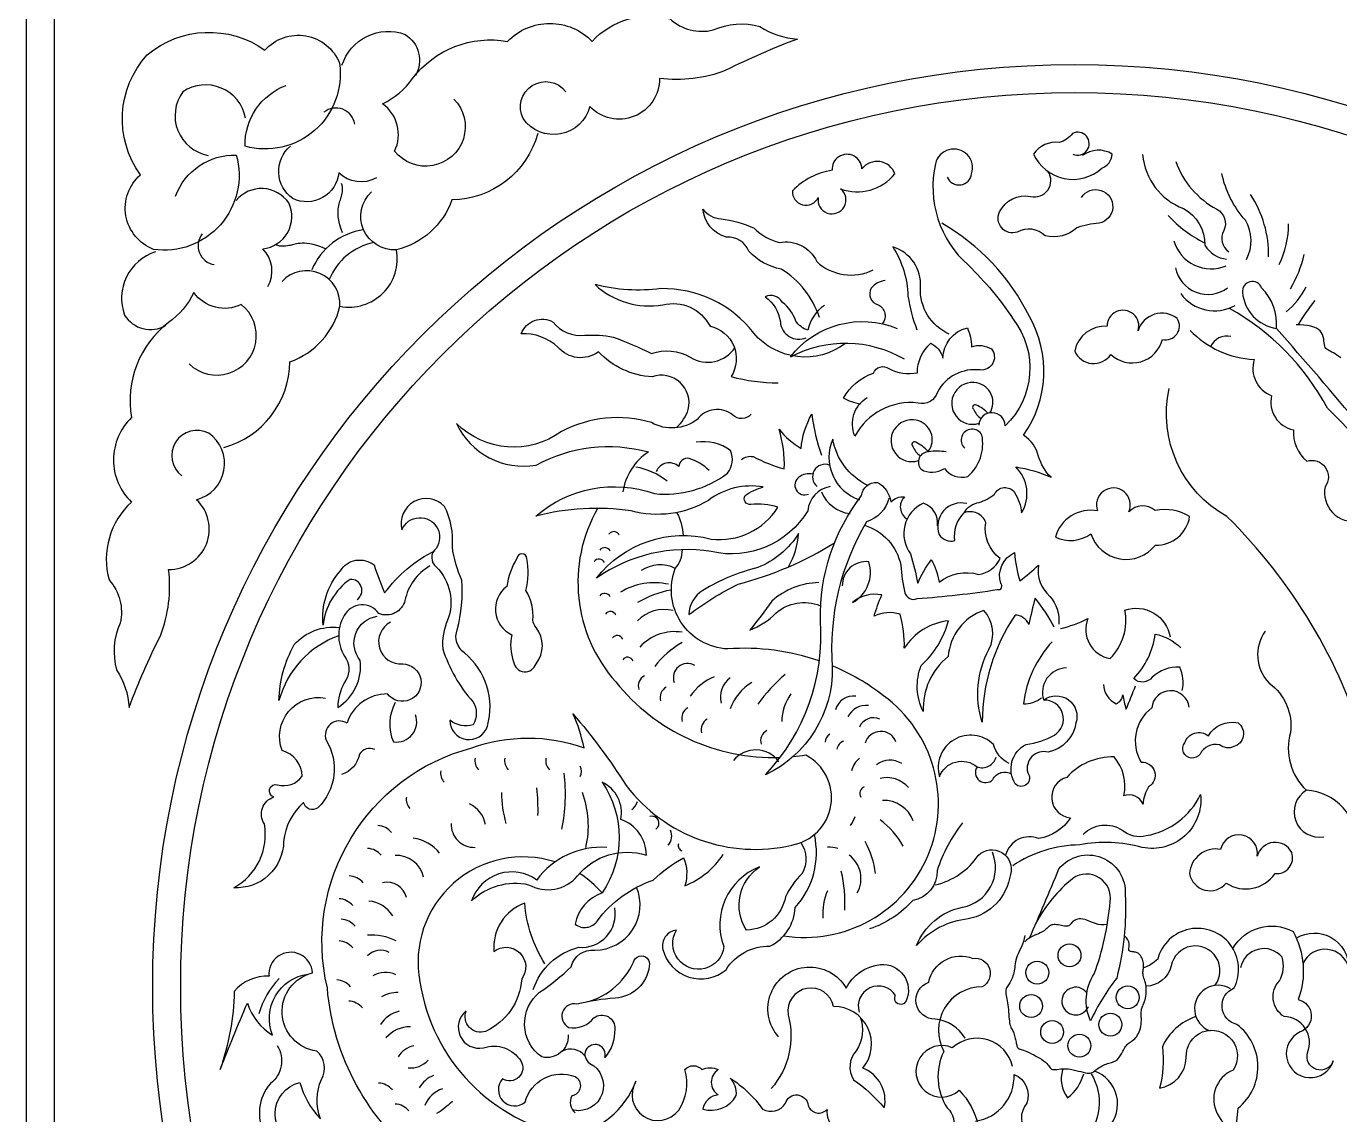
# Model space of a CAD drawing. Extents: x -66030 to 95157, y -13132 to 45879.
# Drawn here: x -48253 to -47691, y 6852 to 7318 of the extents above; entities that cross this region are included whole.
import ezdxf

# ---------------------------------------------------------------- set-up
doc = ezdxf.new("R2010")
doc.units = 0
doc.header["$LTSCALE"] = 100
doc.header["$MEASUREMENT"] = 0
doc.layers.add('4', color=121, linetype='CONTINUOUS')

msp = doc.modelspace()

# ---------------------------------------------------------------- linework, layer by layer
at = {"layer": '4'}
for points in [[(-47353.45, 7356.6), (-48253.45, 7356.6), (-48253.45, 6456.6), (-47353.45, 6456.6)], [(-47365.45, 7344.6), (-48241.45, 7344.6), (-48241.45, 6468.6), (-47365.45, 6468.6)]]:
    msp.add_lwpolyline(points, close=True, dxfattribs=at)
for points in [[(-48070.19, 7286.81, -1.055128), (-48095.64, 7264.5, 0.366246), (-48100.78, 7284.79, 0.126982), (-48087.92, 7295.62, -0.281378), (-48047.2, 7311.5, -0.426753), (-48011.01, 7311.53, -0.279848), (-47977.62, 7321.12, 0.248463), (-47959.15, 7316.4, -0.174704), (-47939.09, 7317.93, 0.128908), (-47923.05, 7312.53, 0.027185), (-47953.72, 7299.12, -0.12406), (-47982.14, 7295.64, -0.684481), (-48012.02, 7283.67, -0.643109), (-48040.51, 7278.42, -0.920448), (-48022.25, 7289.97)], [(-48189.54, 7245.21, -0.319048), (-48163.45, 7262.84, -0.541193), (-48198.98, 7222.38, -0.561508), (-48204.55, 7254.36, -0.355693), (-48201.59, 7305.77, -0.343874), (-48151.21, 7307.7, -0.561508), (-48119.23, 7302.13, -0.541193), (-48159.69, 7266.6, -0.319048), (-48142.06, 7292.69)], [(-48118.19, 7301.26, -0.427892), (-48091.14, 7314.5, -0.407523), (-48086.73, 7296.79, -0.407523)], [(-48159.5, 7278.69, 0.539681), (-48186.36, 7289.91, 0.553633), (-48175.54, 7262.65)], [(-48034.33, 7272, -0.333818), (-48071.08, 7243.62, -0.253565), (-48094.87, 7222.21, -0.703455), (-48105.56, 7247.01)], [(-47804.97, 7263.16, 1.587597), (-47805.23, 7272.07, -0.16651), (-47810.82, 7268.2, 0.285037), (-47821.86, 7263.23, 0.50912), (-47792.64, 7257.2, 0.291144), (-47788.14, 7263.22, 0.312284), (-47800.85, 7262.58)], [(-48103.35, 7253.09, -0.338558), (-48119.53, 7255.25, -0.519359), (-48139.23, 7244.16, -0.493768), (-48140.27, 7266.65)], [(-47858.84, 7253.39, 0.779739), (-47848.42, 7254.82, 1.052172), (-47863.87, 7259.13, 0.275203), (-47849.81, 7215.62, -0.056005), (-47830.61, 7192.49, -0.383899), (-47834.02, 7146.81, 0.966263), (-47845.37, 7147.11)], [(-47908.16, 7256.31, 0.160484), (-47925.14, 7247.56, 0.835937), (-47914.12, 7244.69, 1.770039), (-47904.52, 7248.31, 0.32092), (-47881.24, 7254.83, 0.578769), (-47895.39, 7256.96, 1.014523), (-47908.19, 7256.33)], [(-47775.14, 7262.99, 0.286232), (-47757.69, 7239.94, -0.281439), (-47748.43, 7224.18, 0.227784), (-47739.13, 7218.18, 0.227784)], [(-47760.97, 7260.06, 0.18456), (-47743.33, 7239.63, -0.387926), (-47740.3, 7230.46, 0.40879), (-47738.15, 7221.4, 0.40879)], [(-47801.38, 7244.61, -1.523173), (-47793.8, 7233.61, 0.07247), (-47803.3, 7231.64, -0.240945), (-47816.86, 7228.16, 0.337346), (-47828.88, 7229.83, -0.671645), (-47836.4, 7238.43, -0.340226), (-47823.15, 7245.12, 0.682649), (-47815.6, 7255.7, 0.682649)], [(-47730.59, 7218.11, 0.257758), (-47731.12, 7234.89, -0.132765), (-47741.19, 7254.98)], [(-48149.95, 7206.5, 0.338558), (-48152.11, 7222.68, 0.519359), (-48141.01, 7242.38, 0.493768), (-48163.5, 7243.42)], [(-47913.64, 7193.29, 0.178788), (-47929.96, 7213.95, -0.159899), (-47943.87, 7221.62, 0.328636), (-47953.46, 7227.63, -0.319766), (-47963.53, 7239.69, 0.228661), (-47955.78, 7235.56, -0.074619), (-47941.57, 7231.44, 0.134997), (-47930.77, 7225.37, -0.345027), (-47914.78, 7217.22, 0.314314), (-47890.57, 7213.66)], [(-47850.49, 7113.48, 0.60173), (-47862.32, 7100.2, 0.320628), (-47855.56, 7097.62, -0.241952), (-47851.55, 7109.55, -0.245308), (-47845.18, 7113.94, 0.086448), (-47838.59, 7117.5, -0.57996), (-47830.07, 7118.27, -0.12249), (-47827.04, 7109.47, 0.349711), (-47829.48, 7129.19, -0.066294), (-47814.36, 7124.76, -0.125847), (-47819.73, 7133.74, 0.196982), (-47826.2, 7142.77, 0.292083), (-47823.64, 7193.66, 0.148838), (-47861.22, 7233.64, 0.148838)], [(-48198.11, 7221.33, 0.427892), (-48211.35, 7194.29, 0.407523), (-48193.64, 7189.87, 0.407523)], [(-47857.99, 7186.15, -0.308492), (-47870.34, 7206.13, 0.351667), (-47882.14, 7223.44, -0.13429), (-47875.67, 7202.42, 0.056922), (-47871.86, 7188)], [(-48168.85, 7137.48, 0.333818), (-48140.47, 7174.23, 0.253565), (-48119.06, 7198.02, 0.703455), (-48143.86, 7208.71)], [(-48183.66, 7173.34, 1.055128), (-48161.35, 7198.78, -0.366246), (-48181.64, 7203.93, -0.126982), (-48192.47, 7191.07, 0.281378), (-48208.35, 7150.35, 0.426753), (-48208.38, 7114.16, 0.279848), (-48217.98, 7080.77, -0.248463), (-48213.25, 7062.3, 0.174704), (-48214.78, 7042.24, -0.128908), (-48209.38, 7026.2, -0.027185), (-48195.97, 7056.87, 0.12406), (-48192.49, 7085.29, 0.684481), (-48180.52, 7115.17, 0.643109), (-48175.27, 7143.66, 0.920448), (-48186.82, 7125.4)], [(-47902.46, 7182.11, -0.39929), (-47941.75, 7186.51, 0.237505), (-47981.58, 7205.58, -0.093533), (-48009.77, 7207.29, 0.232196), (-47980.74, 7198.65, -0.349296), (-47960.49, 7189.51, -0.51818), (-47951.41, 7167.9, 0.062706), (-47931.27, 7165.16, 0.062706)], [(-47885.49, 7209.05, 0.209947), (-47891.4, 7205.75, 0.49576), (-47888.47, 7198.63, -0.511505), (-47886.79, 7190.57)], [(-47911.38, 7198.42, 0.206765), (-47918.55, 7187.8, -0.166177), (-47923.77, 7191.69, 0.159121), (-47929.48, 7199.66, 0.398496), (-47936.93, 7202.11, -0.210102), (-47930.35, 7191.3, 0.515095), (-47919.24, 7184.56)], [(-47974.84, 7146.16, 0.132381), (-47969.79, 7153.75, 0.594916), (-47985.26, 7167.82, -0.19248), (-48008.27, 7178.51, -0.39704), (-48025.65, 7180.58, 0.194958), (-48041.4, 7186.28, -0.460182), (-48027.71, 7191.27, 0.271619), (-48014.06, 7185.68, -0.053069), (-48001.95, 7184.85, -0.028526), (-47985.56, 7177.76, -0.219232), (-47968.98, 7176.22, 0.411581), (-47949.76, 7180.4, 0.411581)], [(-47578.44, 6788.14, 0.309407), (-47555.28, 6827.73, 0.036056), (-47566.22, 6915.23, 0.01115), (-47634, 7042.6, 0.150802), (-47695.94, 7154.38, 0.144152), (-47737.93, 7197.08)], [(-47877.16, 7175.32, 0.258002), (-47926.04, 7176.27, -0.340638), (-47880.25, 7188.49)], [(-47895.9, 7156.15, -0.099831), (-47903.37, 7158.66, -0.17971), (-47890.45, 7169.4, -0.495329), (-47883.86, 7171.32, 0.175169), (-47871.66, 7169.56, -0.208752), (-47865.95, 7182.22, -0.231917), (-47860.74, 7175.85, -0.338193), (-47850.23, 7188.82, -0.10689), (-47848.47, 7180.64, -0.227396), (-47839.88, 7179.76, -0.662059), (-47844.77, 7170.73, 0.312254), (-47863.05, 7161.26, -0.413766), (-47871.34, 7156.59, 0.309526), (-47898.41, 7142.43, -0.373719), (-47893.13, 7158.9)], [(-47754.82, 7187.68, 0.188121), (-47727.35, 7175.21, 0.391061), (-47719.85, 7159.68, 0.420066), (-47710.55, 7145.09, 0.229267), (-47704.79, 7131.64, -0.727185), (-47696.93, 7120.73, 0.528146), (-47682.74, 7106, -1.093307), (-47674.57, 7097.74, 0.032422), (-47662.91, 7091.31, 0.294861), (-47652.87, 7070.67, 0.848142), (-47657.36, 7047.93, -0.685053), (-47646.27, 7031.7, -0.183738), (-47643.77, 7017.25, -0.528128), (-47640.02, 6996.01, 0.852916), (-47627.05, 6988.72, -1.083325), (-47618.89, 6976.89, -0.503693), (-47611.55, 6961.2, -0.565741), (-47611.94, 6950.12)], [(-47570.16, 6778.8, 0.249483), (-47546.8, 6835.51, 0.094614), (-47575.84, 6930.81, 0.132082), (-47610.38, 7011.23, 0.008993), (-47647.86, 7103.62, 0.020049), (-47717.82, 7188.44)], [(-47840.59, 7152.37, 0.52936), (-47846.12, 7165.19, 1.305173), (-47845.18, 7147.9)], [(-47592.97, 6799.19, 0.43853), (-47571.06, 6859.76, -0.975696), (-47579.43, 6875.12, -0.239196), (-47578.2, 6892.54, 0.014683), (-47611.41, 6930.42, 0.165368), (-47644.01, 6974.24, -0.309527), (-47679.49, 7008.36, 0.128285), (-47739, 7107.93, -0.331954), (-47763.72, 7162.81)], [(-47942.83, 7151.76, -0.418056), (-47950.74, 7151.44, 0.424832), (-47965.97, 7149.54, -0.29915), (-47985.54, 7148.17, 0.19732), (-48024.12, 7144.37, -0.370328), (-48069.16, 7147.87, 0.337789), (-48035, 7129.98, -0.194273), (-47986.9, 7135.64, 0.212175), (-47997.85, 7118.5, 0.212175)], [(-47841.4, 7152.18, 0.095126), (-47846.33, 7155.71, 0.975843), (-47847.56, 7153.99, 0.148406), (-47844.37, 7149.91)], [(-47946.99, 7132.36, -0.237323), (-47941.99, 7133.61, 0.05191), (-47928.66, 7128.34, 0.084425), (-47930.93, 7145.33, 0.081299), (-47921.43, 7137.03, -0.11507), (-47916.86, 7151.76, 0.051627), (-47912.77, 7134.21)], [(-47867.02, 7135.79, 0.557893), (-47872.13, 7149.21, 1.305173), (-47871.18, 7131.93)], [(-47859.38, 7135.6, 0.088501), (-47866.75, 7135.74, 0.643898), (-47870.08, 7128.18, 0.288177), (-47860.04, 7128.59, 0.306666), (-47850.04, 7125.07, 0.269352), (-47844.01, 7142.86, 1.190505), (-47851.38, 7137.26)], [(-47909.07, 7120.81, 0.335653), (-47918.61, 7110.45, -0.324846), (-47959.93, 7092.93, 0.194373), (-48009.14, 7081.6, -0.299621), (-47959.96, 7098.31, 0.291539), (-47931.43, 7111.9, 0.108203), (-47943.02, 7113.14, -0.623821), (-47945.45, 7116.92, -0.091543), (-47937.73, 7120.62, 0.207456), (-47961.21, 7114.86, -0.203723), (-47994.31, 7110.39, 0.099688), (-48035.14, 7108.09, -0.271291), (-47984.3, 7117.76, 0.190173), (-47953.01, 7126.48, 0.282675), (-47951.68, 7136.18, 0.206951), (-47966.41, 7139.75)], [(-47893.11, 7121.4, -0.238579), (-47907.91, 7141.14, 0.439743), (-47896.5, 7115.11, 0.439743)], [(-47867.02, 7135.79, 0.104037), (-47872.34, 7139.74, 0.975843), (-47873.57, 7138.02, 0.148406), (-47870.38, 7133.93)], [(-47960.86, 7127.74, 0.10887), (-47969.41, 7132.86, 0.462158), (-47973.87, 7129.35, 0.519494), (-47983.52, 7127.28)], [(-47916.44, 7126.07, 0.247328), (-47922.38, 7124.78, 0.903315), (-47918.32, 7117.58)], [(-47883.81, 7115.72, -0.252606), (-47893.41, 7105.68, 0.153484), (-47908.1, 7043.48, -0.296857), (-47936.73, 6997.3, 0.210168), (-47913.21, 7063.4, -0.171166), (-47895.56, 7116.92, -0.40502), (-47888.8, 7122.59, -0.232442), (-47882.97, 7114.31, -0.217994), (-47877.16, 7116.4, 0.487945), (-47876.03, 7106.89, 0.487945)], [(-47863.04, 7103.99, 0.353667), (-47869.04, 7113.65, 0.485705), (-47874.55, 7091.96, -0.022304), (-47871.51, 7079.37, -0.055465), (-47865.67, 7089.46, -0.091308), (-47862.38, 7079.81, -0.244532), (-47845.4, 7083.12, 0.258626), (-47836.23, 7090.02, -0.280061), (-47842.31, 7105.36, 0.416702), (-47851.55, 7109.55, 0.416702)], [(-48008.67, 7111.44, 0.321018), (-48000.89, 7037.09, 0.234363), (-47930.51, 7004.68, 0.234363)], [(-47894.29, 7104.18, -0.278864), (-47878.72, 7087.05, 0.050703), (-47876.98, 7075.24, 0.448836), (-47871.74, 7072.78, 0.019898), (-47837.39, 7076.68, 0.806211), (-47835.95, 7079.31, -0.375603), (-47830.02, 7092.47, 0.054013), (-47827.73, 7080.37, 0.017096), (-47819.7, 7087.05, 0.268578), (-47814.83, 7073.76, -0.201278), (-47811.03, 7061.87)], [(-47926.83, 7086.38, 0.111685), (-47922.53, 7100.71, -0.155351), (-47940, 7086.07, 0.077894), (-47963.52, 7076.3, 0.259844), (-47969.54, 7065.93, -0.046976), (-47948.41, 7079.03, 0.077267), (-47907.11, 7096.7)], [(-48111.72, 7072.4, 0.768168), (-48114.71, 7081.04, 0.215314), (-48126.3, 7061.4, -0.207713), (-48118.86, 7084.71, -0.449098), (-48104.46, 7087.2, 0.017085), (-48099.93, 7075.19, -0.11769), (-48078.29, 7093.4)], [(-47913.67, 7046.1, 0.102916), (-47952.88, 7051.21, -0.511352), (-47975.36, 7085.75, 0.189232), (-47972.33, 7093.74)], [(-48080.56, 7086.76, 0.21451), (-48091.2, 7072, -0.455357), (-48102.34, 7066.38, 0.558943), (-48117.22, 7065.49, 0.297105), (-48116.42, 7047.04, -0.309832), (-48117.29, 7036.72, 0.111837), (-48119.97, 7026.18, 0.290022), (-48110.33, 7046.33, -0.589598), (-48103.09, 7065.21)], [(-47812.97, 7060.48, 0.047727), (-47821.2, 7073.02, 0.011712), (-47823.92, 7061.72, 0.302058), (-47829.79, 7065.72, 0.147921), (-47843.86, 7019.91, -0.204896), (-47840.99, 7051.01, 0.316896), (-47843.23, 7067.75, 0.296065), (-47858.45, 7048.01, 0.237056), (-47869.14, 7024.37, -0.211738), (-47870.01, 7044.11, 0.14065), (-47858.28, 7063.32, 0.226688), (-47877.25, 7051.5, 0.074612), (-47879.03, 7066.05, 0.203751), (-47890.15, 7065.2, -0.031463), (-47886.89, 7074.39, 0.22516), (-47899.47, 7071.06, 0.363944), (-47892.5, 7088.55, 0.459015), (-47903.8, 7078.19)], [(-47913.86, 7079.63, 0.181597), (-47933.97, 7071.72, -0.014714), (-47943.42, 7059.32, 0.106422), (-47932.25, 7066.59, -0.279462), (-47913.41, 7069.84)], [(-47810.35, 7059.93, 0.061921), (-47798.61, 7064.23, 0.471856), (-47789.09, 7047.08, 0.247335), (-47782.73, 7067.89, -0.459716), (-47763.33, 7056.36)], [(-48097.43, 7062.73, 0.816538), (-48092.17, 7044.82, -1.597481), (-48098.71, 7031.95, 0.328624), (-48116.01, 7019.42, 0.726059), (-48124.91, 7012.1, -0.348201), (-48128.55, 6983.1, -0.533087), (-48134.61, 6985.41, 0.192074), (-48143.17, 6968.73, -0.42866), (-48164.54, 6948.94, 0.322418), (-48151.43, 6976.24, -0.50186), (-48147.39, 6987.79, -0.978426), (-48145.81, 6993.04, 0.313467), (-48135.18, 6996.66, 0.324139), (-48143.82, 7007.69, -0.581056), (-48125.18, 7030.2)], [(-48119.58, 7056.88, 0.245898), (-48145.17, 7029.17, -0.122805), (-48138.61, 7053.12, -0.243463), (-48119.39, 7060.43)], [(-47758.22, 7033.38, 0.173719), (-47759.22, 7043.42, 0.204881), (-47771, 7039.07, -0.439257), (-47778.92, 7038.49, 0.158927), (-47769.72, 7057.59, -0.135008), (-47758.73, 7051.76)], [(-47722.64, 7058.84, 0.362739), (-47720.9, 7036.57, -0.2716), (-47711.76, 7015.46, 0.280877), (-47704.93, 6990.65, 0.309908)], [(-47813.93, 7054.32, 0.155136), (-47826.2, 7027.77, 0.186927), (-47818.53, 7030.32, 0.186927)], [(-47886.12, 7031.16, 0.065936), (-47908.14, 7043.99, 0.065936)], [(-47791.95, 7035.94, 0.268052), (-47786.53, 7027.74, 0.275461), (-47783.58, 7031.55, 0.073531), (-47782.14, 7025.47, 0.004821), (-47778.15, 7035.43, 0.004821)], [(-47755.15, 7026.23, 0.896741), (-47771.25, 7025.99, 0.382759), (-47775.77, 7002.74, -0.787224), (-47772.56, 6992.13, 0.127817), (-47774.95, 6984.74, 0.403336), (-47783.21, 6988.3, 0.241441), (-47787.35, 7004.96, 0.21785), (-47807.62, 6996.2, 0.837931), (-47806.06, 6978.91, -0.210142), (-47819.54, 6969.95, 0.449494), (-47833.86, 6962.92)], [(-48083.44, 6831.37, -0.214027), (-48124.45, 6905.97, -0.406927), (-48062.56, 7008.82, -0.174971), (-48014.47, 7008.85, 0.056643), (-48019.22, 7023.43, -0.037057), (-47996.43, 6992.7, 0.294734), (-47925.47, 6967.16, 0.715311), (-47919.45, 7005.7, -0.015959), (-47924.97, 7005.01)], [(-48095.33, 7028.24, 0.23341), (-48096.15, 7011.41, 0.570594), (-48086.71, 7023.03, 0.570594)], [(-47832.36, 7002.14, -0.213354), (-47839.02, 7010.24, 0.774692), (-47862.2, 6996.49, -0.517338), (-47846.06, 7000.7, 0.435623), (-47837.95, 7004.79, 0.435623)], [(-48104.14, 7008.19, 0.369931), (-48110.66, 7006.13, -0.274922), (-48118.33, 6997.44)], [(-47846.06, 7000.7, 0.920565), (-47839.3, 6995.3, -0.441973), (-47831.31, 6997.64)], [(-48004.75, 6966.18, 0.257227), (-48034.71, 6952.22, 0.508149), (-48062.66, 6943.24, -0.252945), (-48038.2, 6950.22, 0.360936), (-48017.23, 6953.96, -0.308855), (-47987.77, 6962.88, 0.321537), (-47998.76, 6978.15, 0.351962), (-48006.75, 6994.11, -0.308867), (-48006.75, 6946.73, 0.267256), (-48018.23, 6933.27, 0.436892), (-48008.75, 6934.77, -0.148668), (-47984.79, 6952.22, -0.067914), (-47971.81, 6961.69, -0.178239), (-47971.31, 6949.73, 0.151902), (-47954.84, 6963.19, 0.151902)], [(-47646.59, 6942.69, -0.231935), (-47662.11, 6949.07, -0.571896), (-47683.83, 6966.6, 0.427463), (-47704.93, 6990.65, 0.838412), (-47697.52, 6970.79, 0.838412)], [(-47800.6, 6971.79, -0.356284), (-47783.89, 6973.62, 0.238194), (-47773.56, 6971.25, 0.239511), (-47750.3, 6988.82, -0.509011), (-47775.33, 6966.2, 0.11431), (-47802.1, 6967.28, 0.145104), (-47830.8, 6958.33, 0.145104)], [(-47852.26, 6976.71, 0.088181), (-47863.16, 6956.28, -0.37553), (-47873.64, 6943.48, -0.13249), (-47892.13, 6931.27)], [(-47921.61, 6968.23, -0.294616), (-47921.07, 6954.99, 0.085272), (-47928.17, 6945.05, -0.361603), (-47944.85, 6930.78, -0.410166), (-47939.32, 6957.8, 0.411619), (-47954.56, 6923.7, -1.244437), (-47974.83, 6930.77, 0.449673), (-47980.72, 6922.45, 0.551016), (-47953.63, 6913.81, -0.266714), (-47934.84, 6923.86, 0.273043), (-47924, 6940.49, 0.246458), (-47915.78, 6971.67, 0.246458)], [(-47864.02, 6950.16, 0.193345), (-47845.56, 6962.78, -0.774758), (-47831.79, 6954.57, -0.319636), (-47849.86, 6935.56, 0.190594), (-47871.99, 6924.14, -0.252641), (-47852.26, 6940.57, 0.475778), (-47839.48, 6964.17)], [(-47823.61, 6927.34, 0.007675), (-47810.98, 6957.08, -0.727854), (-47782.58, 6945.94, -0.076405), (-47786.25, 6910.21, 0.05863), (-47797.44, 6891.86, -0.255887), (-47795.85, 6912.01, 0.065806), (-47789.03, 6942.86, 0.659603), (-47805.03, 6952.91, 0.102432), (-47820.8, 6933.75)], [(-48021.23, 6885.89, -0.505444), (-48032.54, 6876.42, -0.499705), (-48033.51, 6904.13, 0.042589), (-48019.99, 6915.03, -0.373738), (-48009.79, 6922.21, 0.536724), (-47991.97, 6949.08, 0.536724)], [(-48031.21, 6916.31, -0.12327), (-48039.88, 6942.37, 0.336133), (-48053.1, 6921.61, -0.879818), (-48041.19, 6909.82, -0.273252), (-48056.65, 6887.38, -0.639449), (-48064.95, 6896.11, 0.79388), (-48057.56, 6880.35, -0.340587), (-48041.5, 6874.68, -0.795233), (-48049.38, 6867.1, 0.927452), (-48039.76, 6857.04, -0.447603), (-48018.26, 6868, -0.692248), (-48019.68, 6859.71, 0.364952), (-48018.23, 6852.48, 0.364952)], [(-48036.2, 6905.34, -0.259869), (-48016.72, 6923.39, 0.489979), (-48001.26, 6940.25, 0.489979)], [(-47752.29, 6893.68, 0.213413), (-47766.69, 6880.68, -0.10069), (-47767.94, 6862.99, 0.359502), (-47756.43, 6876.21, -1.392987), (-47736.37, 6870.78, 0.447066), (-47743.02, 6851.92, -0.127075), (-47736.2, 6831.98, -0.002221), (-47734.25, 6854.47, 0.487992), (-47734.7, 6890.31, -0.741047), (-47735.91, 6905.96, 1.11222), (-47768.65, 6918.37, -0.13184), (-47774.77, 6914.64)], [(-47736.46, 6922.87, -0.408246), (-47710.7, 6930.16, -0.220709), (-47708.49, 6901, -0.747363), (-47707.62, 6887.16, 1.527829), (-47693.46, 6874.68, -0.979963), (-47704.44, 6878.24, 0.518333), (-47714.5, 6893.74, -0.476032), (-47716.54, 6909.07, 0.209956), (-47715.35, 6919.16, 0.627348), (-47733.22, 6914.66)], [(-47709.29, 6927.35, -0.587272), (-47686.84, 6914.55, 0.710374), (-47706.43, 6916.51, 0.710374)], [(-47744.14, 6907.06, 1.260637), (-47762.9, 6915.42, -0.336323), (-47773.65, 6906.71)], [(-48145.91, 6881.29, -0.3879), (-48148.88, 6864.99, 0.312373), (-48151.29, 6843.33, -0.079238), (-48141.6, 6830.84, 0.162607), (-48123.19, 6786.85, -0.082648), (-48125.31, 6797.72, -0.177329), (-48132.61, 6810.63, 0.166012), (-48136.23, 6838.82, -0.796718), (-48136.23, 6865.41, 0.121052), (-48127.45, 6849.97, -0.187369), (-48127.02, 6866.82, 0.370703), (-48129.01, 6878.93, -0.830406), (-48130.83, 6912.42, 1.024256), (-48149.45, 6910.96, 0.242105), (-48164.33, 6904.44, -0.079506), (-48170.42, 6871.06, -0.006731), (-48158.71, 6899.48, 0.184438), (-48147.93, 6885.76, -0.486295), (-48132.76, 6911.93)], [(-48015.35, 6899.62, 0.250245), (-47993.33, 6917.02, -1.015663), (-47986.53, 6915.26, -0.366209), (-48001.15, 6901.67, 0.035526), (-48017.52, 6899.06, 0.880337), (-48021.05, 6889.09, 0.279835), (-48010.22, 6893.16, -0.658314), (-48001.32, 6888.35, -0.180919), (-48005.5, 6876.18, 2.020174), (-48011.98, 6873.63, -0.86875), (-48018.86, 6853.59)], [(-47851.16, 6884.42, 0.239821), (-47864.05, 6892.61, -0.852594), (-47866.77, 6908.4, -0.468159), (-47847.88, 6918.65, -0.850735), (-47843.92, 6906.46, 0.570845), (-47860.31, 6878.74, 0.264808), (-47858.84, 6854.59, -0.798943), (-47865.93, 6840.96, 0.307115), (-47877.69, 6836.9)], [(-47931.11, 6885.05, -1.110288), (-47902.2, 6905.93, -0.249344), (-47887.44, 6916.03, -0.572152), (-47876.48, 6900.43, -1.060852), (-47880.98, 6902.8, 0.873675), (-47896.6, 6895.55, 0.873675)], [(-48084.78, 6908.66, 0.319861), (-48020.73, 6842.58, 0.26636), (-47992.24, 6866.03, 0.957723), (-47973.92, 6853.63, 0.22716), (-47971.25, 6871.02, -0.458366), (-47964.02, 6870.99, -0.217817), (-47956.95, 6870.98, 0.557684), (-47956.94, 6860.13, 0.349118), (-47963.53, 6854.07, 0.348266), (-47949.24, 6859.84, 0.227634), (-47951.91, 6867.32, -0.099402), (-47937.95, 6854.03, 0.398274), (-47928.14, 6856.55, -0.83258), (-47918.46, 6855.63, 0.562902), (-47910.31, 6853.93, 0.262593), (-47907.15, 6845.9, -0.509115)], [(-47896.21, 6893.53, -0.245249), (-47897.9, 6879.07, 0.327799), (-47899.04, 6866.65, -0.074159), (-47885.86, 6854.55, 0.372004), (-47895.05, 6871.61, 0.639552), (-47907.53, 6898.05, 0.972546), (-47927.07, 6894.53, -0.254213), (-47934.28, 6862.87)], [(-47830.85, 6872.37, 0.570221), (-47856.7, 6880.34, 1.853814), (-47853.76, 6862.13, -0.616232), (-47871.47, 6809.86)], [(-47846.72, 6848.92, 0.384553), (-47830.21, 6868.9, -0.399979), (-47824.78, 6856.66, 0.359096), (-47824.68, 6843.47, 0.05728), (-47815.83, 6847.96, 0.162729), (-47806.74, 6836.24)], [(-47809.47, 6870.84, 0.235693), (-47807.29, 6858.97, 0.173811), (-47800.39, 6869.21, 0.173811)], [(-47797.22, 6869.21, -0.340676), (-47800.23, 6840.54, 0.403752), (-47792.91, 6812.56, -0.359073), (-47801.8, 6788.9, 0.527098), (-47794.25, 6763.75, -0.552877), (-47797.82, 6741.82, 0.366499), (-47797.68, 6719.56, 0.434237), (-47791.79, 6699.37, -0.078912), (-47791.51, 6720.5, 0.358374), (-47795.8, 6731.19, -0.052468), (-47786.36, 6741.32, 0.376174), (-47790.79, 6771.85, -0.582178), (-47787.41, 6788.27, 0.211058), (-47787.92, 6823.33, -0.535836), (-47789.79, 6846.09, 0.5365), (-47795.82, 6870.36)]]:
    msp.add_lwpolyline(points, format="xyb", dxfattribs=at)
for points in [[(-48117.96, 7229.49), (-48118.68, 7231.51), (-48119.2, 7233.3), (-48119.55, 7234.9), (-48119.76, 7236.32), (-48119.84, 7237.57), (-48119.83, 7238.67), (-48119.76, 7239.65), (-48119.64, 7240.5), (-48119.51, 7241.26), (-48119.36, 7241.94), (-48119.2, 7242.56), (-48119.04, 7243.12), (-48118.88, 7243.66), (-48118.72, 7244.19), (-48118.55, 7244.71), (-48118.4, 7245.26), (-48118.25, 7245.84), (-48118.12, 7246.46), (-48118.02, 7247.1), (-48117.96, 7247.78), (-48117.95, 7248.47), (-48118.01, 7249.18), (-48118.14, 7249.91), (-48118.35, 7250.65)], [(-48125.25, 7222.62), (-48127.22, 7223.46), (-48128.99, 7224.09), (-48130.56, 7224.54), (-48131.96, 7224.83), (-48133.21, 7224.99), (-48134.31, 7225.04), (-48135.28, 7225.02), (-48136.15, 7224.96), (-48136.91, 7224.87), (-48137.6, 7224.76), (-48138.22, 7224.65), (-48138.8, 7224.52), (-48139.34, 7224.39), (-48139.88, 7224.26), (-48140.41, 7224.13), (-48140.97, 7224), (-48141.56, 7223.89), (-48142.18, 7223.8), (-48142.83, 7223.74), (-48143.51, 7223.72), (-48144.2, 7223.75), (-48144.91, 7223.85), (-48145.63, 7224.03), (-48146.35, 7224.28)], [(-47690.19, 7175.89), (-47691.03, 7176.5), (-47691.86, 7177.07), (-47692.65, 7177.6), (-47693.4, 7178.06), (-47694.09, 7178.44), (-47694.72, 7178.76), (-47695.28, 7179.05), (-47695.78, 7179.32), (-47696.21, 7179.62), (-47696.57, 7179.98), (-47696.86, 7180.41), (-47697.08, 7180.94), (-47697.23, 7181.61), (-47697.34, 7182.37), (-47697.44, 7183.21), (-47697.56, 7184.1), (-47697.75, 7185), (-47698.03, 7185.88), (-47698.43, 7186.71), (-47699, 7187.46), (-47699.76, 7188.12), (-47700.7, 7188.66), (-47701.8, 7189.11), (-47703.07, 7189.47), (-47704.47, 7189.74), (-47706.01, 7189.92), (-47707.66, 7190.03), (-47709.41, 7190.06)], [(-47790.54, 6933.22), (-47791.75, 6932.97), (-47792.96, 6932.99), (-47794.18, 6933.21), (-47795.38, 6933.58), (-47796.56, 6934.03), (-47797.69, 6934.5), (-47798.77, 6934.94), (-47799.79, 6935.29), (-47800.73, 6935.5), (-47801.59, 6935.58), (-47802.37, 6935.53), (-47803.08, 6935.4), (-47803.71, 6935.18), (-47804.26, 6934.91), (-47804.74, 6934.6), (-47805.14, 6934.28), (-47805.47, 6933.95), (-47805.75, 6933.63), (-47806, 6933.32), (-47806.23, 6933.05), (-47806.48, 6932.81), (-47806.77, 6932.62), (-47807.11, 6932.49), (-47807.53, 6932.42), (-47808.04, 6932.42), (-47808.63, 6932.48), (-47809.27, 6932.58), (-47809.95, 6932.71), (-47810.64, 6932.84), (-47811.32, 6932.97), (-47811.97, 6933.07), (-47812.57, 6933.13), (-47813.1, 6933.13), (-47813.56, 6933.09), (-47813.97, 6932.99), (-47814.34, 6932.85), (-47814.67, 6932.68), (-47814.98, 6932.47), (-47815.28, 6932.24), (-47815.58, 6931.98), (-47815.88, 6931.71), (-47816.2, 6931.42), (-47816.55, 6931.12), (-47816.94, 6930.81), (-47817.37, 6930.5), (-47817.85, 6930.18), (-47818.4, 6929.87), (-47819.03, 6929.55), (-47819.73, 6929.23), (-47820.5, 6928.91), (-47821.32, 6928.55), (-47822.17, 6928.15), (-47823.04, 6927.69), (-47823.9, 6927.16), (-47824.76, 6926.53), (-47825.57, 6925.79)], [(-47825.57, 6928.44), (-47825.83, 6927.1), (-47826.19, 6925.85), (-47826.61, 6924.67), (-47827.08, 6923.57), (-47827.57, 6922.53), (-47828.06, 6921.55), (-47828.5, 6920.6), (-47828.89, 6919.7), (-47829.2, 6918.81), (-47829.43, 6917.95), (-47829.61, 6917.12), (-47829.75, 6916.3), (-47829.86, 6915.51), (-47829.95, 6914.74), (-47830.05, 6913.98), (-47830.17, 6913.24), (-47830.32, 6912.52), (-47830.5, 6911.82), (-47830.71, 6911.15), (-47830.94, 6910.49), (-47831.19, 6909.87), (-47831.45, 6909.28), (-47831.74, 6908.72), (-47832.03, 6908.21), (-47832.33, 6907.73), (-47832.63, 6907.28), (-47832.92, 6906.85), (-47833.18, 6906.43), (-47833.41, 6906), (-47833.6, 6905.56), (-47833.73, 6905.09), (-47833.8, 6904.58), (-47833.8, 6904.03), (-47833.74, 6903.42), (-47833.62, 6902.77), (-47833.48, 6902.05), (-47833.31, 6901.29), (-47833.14, 6900.47), (-47832.97, 6899.6), (-47832.83, 6898.66), (-47832.71, 6897.68), (-47832.62, 6896.65), (-47832.54, 6895.62), (-47832.47, 6894.59), (-47832.41, 6893.59), (-47832.33, 6892.64), (-47832.24, 6891.76), (-47832.12, 6890.98), (-47831.97, 6890.3), (-47831.8, 6889.72), (-47831.6, 6889.22), (-47831.39, 6888.77), (-47831.17, 6888.35), (-47830.95, 6887.94), (-47830.73, 6887.53), (-47830.53, 6887.09), (-47830.34, 6886.6), (-47830.16, 6886.08), (-47830, 6885.52), (-47829.85, 6884.96), (-47829.72, 6884.38), (-47829.59, 6883.82), (-47829.48, 6883.27), (-47829.38, 6882.76), (-47829.28, 6882.28), (-47829.19, 6881.85), (-47829.09, 6881.45), (-47828.99, 6881.1), (-47828.88, 6880.79), (-47828.74, 6880.52), (-47828.59, 6880.29), (-47828.4, 6880.11), (-47828.19, 6879.96), (-47827.92, 6879.84), (-47827.6, 6879.72), (-47827.21, 6879.6), (-47826.74, 6879.45), (-47826.16, 6879.26), (-47825.49, 6879.01), (-47824.69, 6878.69), (-47823.77, 6878.28), (-47822.75, 6877.8), (-47821.68, 6877.26), (-47820.59, 6876.67), (-47819.52, 6876.05), (-47818.51, 6875.42), (-47817.59, 6874.8), (-47816.82, 6874.19), (-47816.2, 6873.61), (-47815.72, 6873.07), (-47815.35, 6872.58), (-47815.04, 6872.14), (-47814.75, 6871.77), (-47814.46, 6871.46), (-47814.13, 6871.24), (-47813.72, 6871.09), (-47813.2, 6871.03), (-47812.57, 6871.05), (-47811.85, 6871.1), (-47811.03, 6871.18), (-47810.14, 6871.26), (-47809.18, 6871.32), (-47808.16, 6871.33), (-47807.09, 6871.27), (-47805.97, 6871.13), (-47804.84, 6870.92), (-47803.71, 6870.66), (-47802.61, 6870.39), (-47801.55, 6870.11), (-47800.55, 6869.85), (-47799.65, 6869.64), (-47798.86, 6869.5), (-47798.19, 6869.45), (-47797.63, 6869.47), (-47797.16, 6869.57), (-47796.75, 6869.73), (-47796.37, 6869.95), (-47796.01, 6870.21), (-47795.64, 6870.51), (-47795.23, 6870.83), (-47794.77, 6871.17), (-47794.27, 6871.51), (-47793.72, 6871.86), (-47793.14, 6872.21), (-47792.54, 6872.54), (-47791.94, 6872.85), (-47791.32, 6873.14), (-47790.72, 6873.39), (-47790.13, 6873.6), (-47789.56, 6873.78), (-47789.01, 6873.95), (-47788.49, 6874.1), (-47787.99, 6874.25), (-47787.51, 6874.41), (-47787.07, 6874.59), (-47786.65, 6874.8), (-47786.27, 6875.06), (-47785.92, 6875.35), (-47785.59, 6875.68), (-47785.28, 6876.04), (-47784.99, 6876.44), (-47784.71, 6876.87), (-47784.44, 6877.32), (-47784.17, 6877.81), (-47783.91, 6878.32), (-47783.64, 6878.84), (-47783.36, 6879.37), (-47783.07, 6879.9), (-47782.76, 6880.41), (-47782.43, 6880.9), (-47782.08, 6881.36), (-47781.7, 6881.79), (-47781.28, 6882.16), (-47780.84, 6882.5), (-47780.39, 6882.82), (-47779.92, 6883.14), (-47779.44, 6883.48), (-47778.97, 6883.84), (-47778.51, 6884.24), (-47778.07, 6884.7), (-47777.65, 6885.23), (-47777.26, 6885.83), (-47776.91, 6886.49), (-47776.59, 6887.2), (-47776.31, 6887.95), (-47776.08, 6888.73), (-47775.9, 6889.53), (-47775.77, 6890.36), (-47775.7, 6891.19), (-47775.67, 6892.02), (-47775.67, 6892.83), (-47775.69, 6893.63), (-47775.72, 6894.39), (-47775.73, 6895.1), (-47775.73, 6895.77), (-47775.68, 6896.37), (-47775.59, 6896.9), (-47775.46, 6897.37), (-47775.3, 6897.81), (-47775.11, 6898.24), (-47774.9, 6898.68), (-47774.69, 6899.15), (-47774.47, 6899.67), (-47774.27, 6900.25), (-47774.08, 6900.93), (-47773.91, 6901.67), (-47773.77, 6902.47), (-47773.66, 6903.31), (-47773.59, 6904.17), (-47773.56, 6905.04), (-47773.58, 6905.89), (-47773.65, 6906.71), (-47773.77, 6907.48), (-47773.94, 6908.2), (-47774.14, 6908.89), (-47774.34, 6909.53), (-47774.55, 6910.15), (-47774.73, 6910.73), (-47774.88, 6911.29), (-47774.97, 6911.83), (-47775.01, 6912.35), (-47775, 6912.86), (-47774.95, 6913.37), (-47774.88, 6913.87), (-47774.8, 6914.38), (-47774.74, 6914.9), (-47774.7, 6915.43), (-47774.71, 6915.98), (-47774.77, 6916.56), (-47774.88, 6917.14), (-47775.05, 6917.73), (-47775.25, 6918.3), (-47775.49, 6918.85), (-47775.77, 6919.36), (-47776.07, 6919.83), (-47776.39, 6920.23), (-47776.73, 6920.55), (-47777.08, 6920.82), (-47777.45, 6921.02), (-47777.82, 6921.18), (-47778.19, 6921.29), (-47778.57, 6921.37), (-47778.94, 6921.42), (-47779.31, 6921.46), (-47779.67, 6921.49), (-47780.01, 6921.53), (-47780.32, 6921.59), (-47780.59, 6921.67), (-47780.81, 6921.81), (-47780.98, 6922), (-47781.07, 6922.26), (-47781.08, 6922.61), (-47781.01, 6923.06), (-47780.91, 6923.6), (-47780.84, 6924.22), (-47780.87, 6924.93), (-47781.05, 6925.71), (-47781.44, 6926.56), (-47782.11, 6927.48), (-47783.11, 6928.44)]]:
    msp.add_lwpolyline(points, dxfattribs=at)
for points in [[(-47732.37, 7203.91, 0.337241), (-47717.82, 7188.44, 0.223309), (-47724.15, 7205.92, 0.873186)], [(-47788.75, 7177.38, 0.571301), (-47766.64, 7183.85, 0.676295), (-47760.27, 7192.75, 0.528045), (-47777.05, 7187.55, 1.161203), (-47790.38, 7189.5, 0.372176), (-47804.25, 7178.82, 0.591231)], [(-47812.52, 7099.13, 0.276656), (-47797.36, 7100.54, 0.598706), (-47769.68, 7095.71, 0.37868), (-47754.98, 7107.91, 0.19463), (-47769.69, 7110.47, 0.39831), (-47781.05, 7109.96, 1.497941), (-47794.46, 7110.33, 0.391909)], [(-48061.91, 7018.73, -0.247789), (-48071.93, 7020.68, 0.867431), (-48055.89, 7018.15, 0.301109), (-48065.72, 7049.52, -0.340706), (-48068.8, 7059.44, 0.08514), (-48066.86, 7080.74, -0.070737), (-48070.9, 7094.95, 0.139918), (-48074.27, 7112.27, 0.773137), (-48092.53, 7102.28, -1.111686), (-48077.83, 7094.23, 0.493982), (-48077.77, 7086.36, -0.295694), (-48072.94, 7063.56, 0.126802), (-48075.01, 7051.28, 0.104907), (-48062.08, 7028.64, -0.271465)], [(-48047.59, 7078, 0.563873), (-48045.47, 7057.3, 0.13817), (-48044.65, 7045.67, 0.793846), (-48035.05, 7044.86, 0.348583), (-48035.03, 7060.37, -0.106322), (-48036.46, 7063.6, 0.172348), (-48039.34, 7076.23, 0.105091), (-48038.95, 7089.97, 0.915306), (-48043.25, 7090.04, 0.09645)], [(-47829.7, 6993.42, -0.441904), (-47825.06, 7010.31, 0.102014), (-47812.92, 7014.3, 0.773012), (-47817.51, 7029.3, -0.73688), (-47803.7, 7019.52, -0.311595), (-47815.61, 7007.01, 0.579548), (-47824.37, 6998.2, -0.955105)], [(-47746.98, 7013.98, -0.327947), (-47734.27, 7019.54, -0.617371), (-47736.04, 7009.36, -0.278195), (-47742.21, 7010.19, 0.335791), (-47750.52, 7006.18, -1.018642), (-47757.09, 7011.01, -0.527835)], [(-47725.99, 6962.47, 0.954128), (-47741.75, 6965.36, 0.440194), (-47755.08, 6955.03, 0.635832), (-47739.3, 6950.88, 0.406662), (-47718.37, 6954.99, 0.550315), (-47711.26, 6963.98, 0.690278)]]:
    msp.add_lwpolyline(points, format="xyb", close=True, dxfattribs=at)
for centre, radius in [((-47804.29, 6906.6), 395), ((-47804.29, 6906.6), 383), ((-47806.47, 6919.96), 4.89), ((-47820.27, 6912.54), 4.89), ((-47781.52, 6901.93), 4.89), ((-47822.92, 6898.22), 4.89), ((-47788.95, 6890.27), 4.89), ((-47813.9, 6887.09), 4.89), ((-47802.22, 6881.25), 4.89)]:
    msp.add_circle(centre, radius, dxfattribs=at)
for centre, radius, start, end in [((-48120.79, 7274.8), 8.18, 9.0701, 128.5683), ((-47768.14, 7220.03), 47.01, 358.982, 33.3934), ((-47724.81, 7273.18), 53.53, 222.6625, 243.5354), ((-47752.08, 7233.33), 39.49, 333.9564, 0.0289), ((-48171.65, 7223.94), 8.18, 141.4317, 260.9299), ((-48105.01, 7202.75), 28.28, 97.901, 157.3516), ((-47745.74, 7230.72), 16.68, 195.9542, 292.6696), ((-48099.39, 7199.71), 26.15, 101.462, 158.098), ((-48115.22, 7218.37), 20.71, 259.3236, 10.6764), ((-47755.3, 7231.52), 50.66, 329.1944, 347.1628), ((-47747.19, 7217.28), 14.15, 191.2245, 306.865), ((-47733.76, 7220.56), 31.98, 308.9544, 333.6694), ((-47744.31, 7214.11), 18.02, 216.3052, 299.3296), ((-47638.66, 7149.74), 80.67, 141.0082, 150.0256), ((-47739.1, 7177.71), 7.53, 76.2402, 156.3567), ((-47911.19, 7124.95), 5.37, 68.7684, 230.3417), ((-47997.13, 7100.37), 29.16, 51.2849, 80.4672), ((-47898.6, 7124.41), 15.35, 202.6276, 262.845), ((-47995.11, 7098.57), 23.29, 3.1231, 28.5174), ((-48001.71, 7098.93), 2.56, 23.4608, 143.8717), ((-48005.63, 7092.08), 2.56, 23.4608, 143.8717), ((-48008.08, 7087.18), 2.56, 23.4608, 143.8717), ((-47981.84, 7072.29), 14.94, 64.2784, 123.3421), ((-48005.63, 7072.5), 2.56, 23.4608, 143.8717), ((-47984.38, 7051.95), 27.63, 77.2821, 121.6237), ((-47969.42, 7034.16), 43.03, 100.585, 120.9211), ((-48003.18, 7064.67), 2.56, 23.4608, 143.8717), ((-47980.22, 7052.63), 15.51, 75.5201, 136.8273), ((-47975.76, 7038.85), 19.78, 80.2943, 138.3875), ((-48000.24, 7054.4), 2.56, 23.4608, 143.8717), ((-47954.51, 7021.59), 36.98, 118.97, 143.3444), ((-47995.83, 7045.1), 2.56, 23.4608, 143.8717), ((-47970.1, 7038.88), 6.11, 59.858, 199.6962), ((-47807.54, 7032.59), 10.5, 91.4205, 198.2566), ((-47986.04, 7035.25), 5.18, 119.4631, 195.256), ((-47976.73, 7030.35), 5.18, 119.4631, 195.256), ((-47950.02, 7018.04), 22.94, 112.2066, 145.7187), ((-47945.73, 7030.48), 10.32, 126.2815, 193.7151), ((-47932.18, 7018.81), 20.79, 119.85, 160.9737), ((-47876.95, 6981.01), 78.42, 130.9208, 143.6026), ((-47908.76, 7019.71), 21.03, 144.431, 178.6642), ((-47919.93, 6984.9), 57.29, 260.9228, 53.8344), ((-47898.97, 7022.94), 8.09, 82.7811, 164.5454), ((-47967.43, 7021.54), 5.18, 119.4631, 195.256), ((-47893.3, 7017.99), 9.09, 85.3577, 152.7022), ((-47959.1, 7016.65), 5.18, 119.4631, 195.256), ((-47890.36, 7015.05), 6.69, 66.26, 156.2018), ((-47933.63, 7011.76), 5.18, 119.4631, 195.256), ((-47907.27, 7011.35), 3.83, 119.2513, 181.2089), ((-47887.34, 7008.94), 6.97, 20.5411, 163.6968), ((-47940.93, 6995.7), 12.25, 35.8378, 141.1409), ((-47901.31, 7007.11), 5.05, 112.8003, 165.9397), ((-48055.54, 7003.41), 5.71, 170.127, 223.3034), ((-48042.8, 7003.41), 5.71, 170.127, 223.3034), ((-48025.17, 7003.41), 5.71, 170.127, 223.3034), ((-48020.25, 6998.76), 4.7, 332.0763, 27.9237), ((-47889.85, 6996.46), 10.32, 129.4899, 165.5151), ((-47883.4, 6994.18), 9.38, 57.4991, 127.7008), ((-48070.23, 6998.03), 5.71, 170.127, 223.3034), ((-48099.55, 6989.15), 77.11, 348.7085, 6.6122), ((-47884.72, 6983.82), 12.27, 40.6905, 103.8538), ((-48000.08, 6990.34), 49.82, 180.7317, 196.1391), ((-48110.73, 6982.61), 76.55, 357.9852, 6.7914), ((-48054.56, 6975.45), 41.94, 347.2841, 19.8758), ((-47892.98, 6989.25), 3.28, 116.5188, 206.5766), ((-48084.93, 6986.77), 5.71, 170.127, 223.3034), ((-48068.44, 6973.98), 11.86, 9.8305, 65.9756), ((-47997.97, 6987.75), 6.66, 305.9943, 342.8754), ((-47886.05, 6972.82), 13.51, 20.3072, 92.3662), ((-47985.33, 6976.59), 2.98, 301.5338, 107.3978), ((-47908.64, 6982.16), 10.62, 321.5162, 345.3071), ((-48103.12, 6967.51), 8.01, 39.2463, 87.6699), ((-48061.47, 6976.2), 9.99, 178.3092, 271.7488), ((-47982.85, 6971.14), 5.96, 318.554, 23.9362), ((-47908.13, 6950.23), 34.53, 28.5612, 53.5143), ((-48089.87, 6952.99), 17.29, 38.5796, 82.5183), ((-47971.77, 6966.95), 2.32, 161.5593, 251.6171), ((-47930.81, 6949.28), 41.65, 7.8868, 27.7848), ((-48107.53, 6957.73), 8.01, 39.2463, 87.6699), ((-48095.08, 6950.57), 12.23, 13.8485, 91.7377), ((-48040.62, 6917.15), 44.97, 72.1707, 190.8874), ((-47909.39, 6952.77), 13.5, 74.2132, 93.1191), ((-47908.35, 6952.79), 12.55, 330.8667, 53.109), ((-47958.91, 6942.76), 56.24, 356.5083, 13.5868), ((-48115.37, 6945.98), 8.01, 39.2463, 87.6699), ((-48098.88, 6942.72), 8.56, 13.2956, 103.2374), ((-48040.62, 6917.15), 44.97, 41.1372, 57.3376), ((-47889.11, 6938.11), 23.08, 155.5823, 185.4741), ((-48119.78, 6936.19), 8.01, 39.2463, 87.6699), ((-48107.94, 6929.75), 13.53, 31.7131, 84.8199), ((-48118.8, 6927.39), 8.01, 39.2463, 87.6699), ((-48105.38, 6905.8), 22.82, 62.8183, 94.5842), ((-48119.78, 6918.09), 8.01, 39.2463, 87.6699), ((-48101.62, 6914.52), 7.64, 60.906, 137.0214), ((-48099.59, 6901.95), 10.68, 64.853, 120.594), ((-48119.53, 6885.34), 35.56, 136.1102, 164.4827), ((-48120.76, 6901.45), 8.01, 39.2463, 87.6699), ((-47803.81, 6900.34), 5.93, 39.0433, 336.2818), ((-47742.78, 6897.06), 10.09, 58.3228, 249.8608), ((-48115.64, 6892.35), 8.01, 39.2463, 87.6699), ((-48094.37, 6890.7), 13.33, 88.8573, 120.9767), ((-48091.16, 6883.88), 12.33, 101.5662, 148.8144), ((-48089.17, 6876.06), 13.25, 88.7666, 140.0777), ((-48084.85, 6870.56), 11, 103.7168, 147.3038), ((-48020.17, 6872.1), 7.69, 37.1983, 117.5611), ((-48088.77, 6881.69), 9.99, 263.9014, 318.5605), ((-48074.68, 6857.18), 12.02, 110.5574, 149.8581), ((-48102.81, 6857.23), 8.01, 39.2463, 87.6699), ((-48071.59, 6851.37), 11.9, 107.173, 159.074), ((-48095.69, 6848.22), 8.01, 39.2463, 87.6699), ((-48103.62, 6892.45), 47.9, 303.0669, 313.1913)]:
    msp.add_arc(centre, radius, start, end, dxfattribs=at)

doc.saveas('drawing.dxf')
